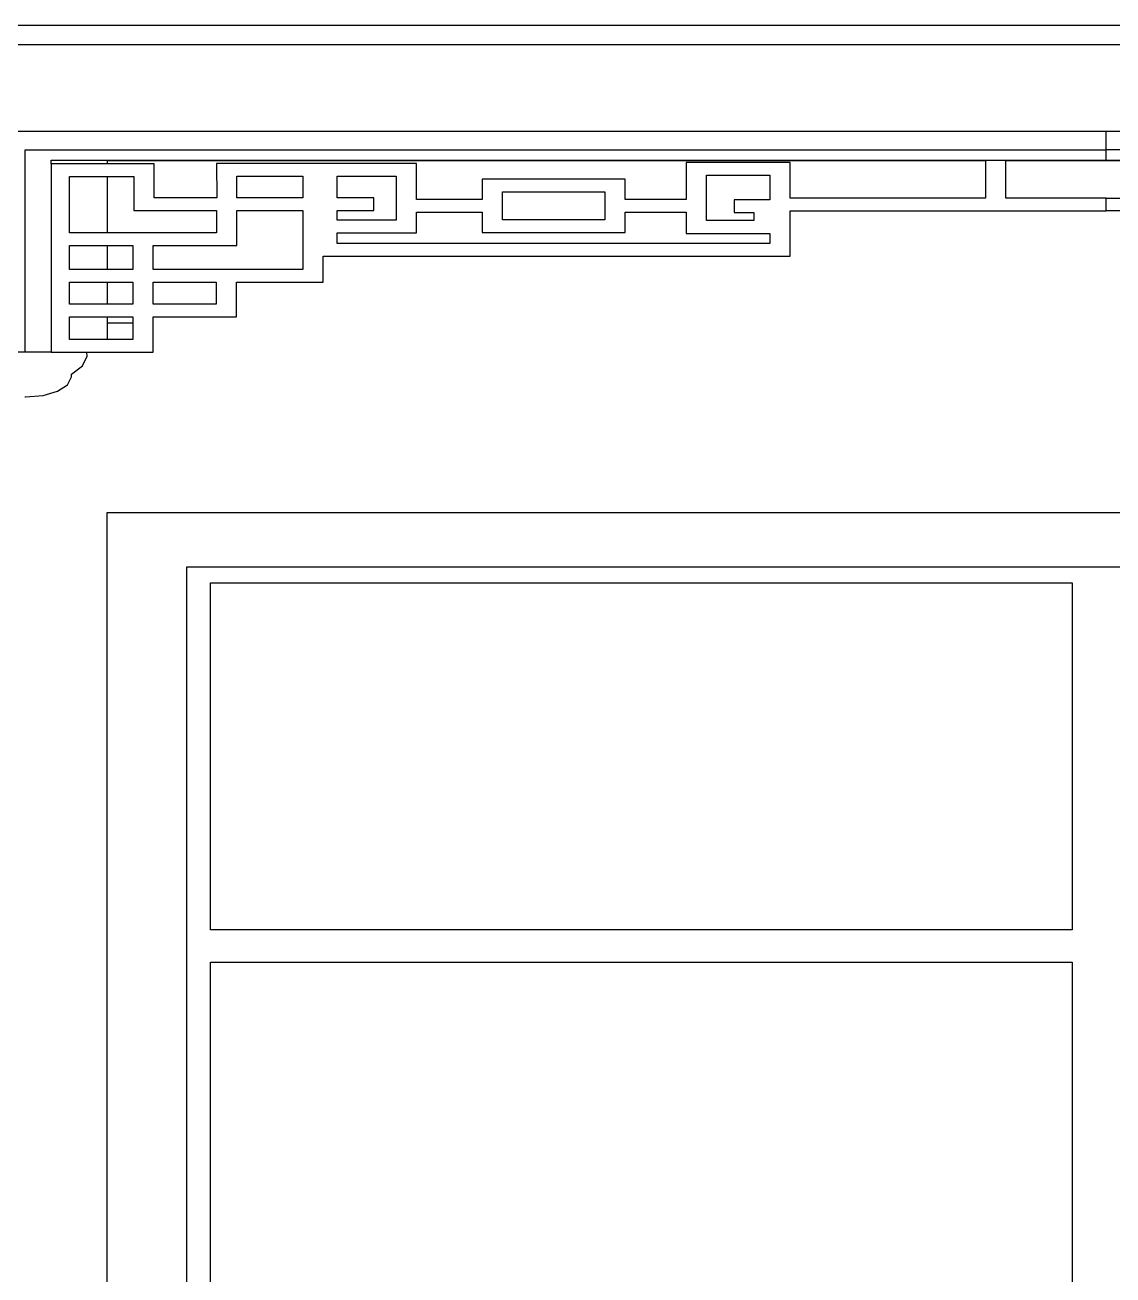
# Model space of a CAD drawing. Extents: x -24961 to 905641, y -154323 to 635957.
# Drawn here: x 407152 to 409160, y -142015 to -139708 of the extents above; entities that cross this region are included whole.
import ezdxf

# ---------------------------------------------------------------- set-up
doc = ezdxf.new("R2010")
doc.units = 0
doc.header["$LTSCALE"] = 1000
doc.header["$MEASUREMENT"] = 0
doc.layers.add('DOTE', color=1, linetype='Continuous')
doc.layers.add('窗', color=154, linetype='Continuous')

msp = doc.modelspace()

# ---------------------------------------------------------------- linework, layer by layer
for p, q in [((428053.6, -139744.5), (402953.6, -139744.5)), ((409146.8, -139904.5), (407093.6, -139904.5)), ((409146.8, -139938.6), (409146.8, -139904.5)), ((411182.8, -139904.5), (409146.8, -139904.5)), ((407152.3, -139938.6), (409146.8, -139938.6)), ((407152.3, -140312.1), (407152.3, -139938.6)), ((409146.8, -139957.4), (409146.8, -139938.6)), ((411141.2, -139938.6), (409146.8, -139938.6)), ((407200.1, -139964.2), (407200.1, -139957.4)), ((407200.1, -139957.4), (407303.6, -139957.4)), ((407200.1, -139964.2), (407200.1, -140312.1)), ((407303.6, -139964.2), (407200.1, -139964.2)), ((407303.6, -139957.4), (408924.5, -139957.4)), ((407303.6, -139957.4), (407303.6, -139957.9)), ((407303.6, -139957.9), (408924.5, -139957.9)), ((407303.6, -139957.9), (407303.6, -139964.2)), ((407390.4, -139964.2), (407303.6, -139964.2)), ((407390.4, -140027.2), (407390.4, -139964.2)), ((407505.6, -139963.7), (407505.7, -140027.2)), ((407874.5, -139963.7), (407505.6, -139963.7)), ((407874.5, -140030.1), (407874.5, -139963.7)), ((408372.3, -139961.5), (408372.3, -140030.1)), ((408563.7, -139961.5), (408372.3, -139961.5)), ((408563.7, -140027.3), (408563.7, -139961.5)), ((408924.5, -139957.4), (408961.9, -139957.4)), ((408924.5, -139957.4), (408924.5, -139957.9)), ((408924.5, -139957.9), (408924.5, -140027.3)), ((408961.9, -139957.9), (408961.9, -139957.4)), ((408961.9, -139957.4), (409146.8, -139957.4)), ((408961.9, -139957.9), (409331.6, -139957.9)), ((408961.9, -140027.3), (408961.9, -139957.9)), ((409146.8, -139957.4), (409331.6, -139957.4)), ((407543, -139987.1), (407664.7, -139987.1)), ((407543, -140027.2), (407543, -139987.1)), ((407664.7, -139987.1), (407664.7, -140027.2)), ((407727.8, -139987.1), (407837.1, -139987.1)), ((407727.8, -140027.2), (407727.8, -139987.1)), ((407837.1, -139987.1), (407837.1, -140068.4)), ((408409.7, -139984.9), (408526.3, -139984.9)), ((408409.7, -140069), (408409.7, -139984.9)), ((408526.3, -139984.9), (408526.3, -140030.9)), ((407234, -140091.6), (407234, -139987.7)), ((407234, -139987.7), (407303.6, -139987.7)), ((407303.6, -139987.7), (407303.6, -140091.6)), ((407303.6, -139987.7), (407353, -139987.7)), ((407353, -139987.7), (407353, -140050.6)), ((407995.8, -139992.4), (407995.8, -140030.1)), ((408259.6, -139992.4), (407995.8, -139992.4)), ((408259.6, -140030.1), (408259.6, -139992.4)), ((407505.7, -140027.2), (407390.4, -140027.2)), ((407664.7, -140027.2), (407543, -140027.2)), ((407795.8, -140027.2), (407727.8, -140027.2)), ((407795.8, -140050.6), (407795.8, -140027.2)), ((407995.8, -140030.1), (407874.5, -140030.1)), ((408033.2, -140067.7), (408033.2, -140015.9)), ((408033.2, -140015.9), (408222.2, -140015.9)), ((408222.2, -140015.9), (408222.2, -140067.7)), ((408372.3, -140030.1), (408259.6, -140030.1)), ((408460.8, -140030.9), (408460.8, -140054.3)), ((408526.3, -140030.9), (408460.8, -140030.9)), ((408924.5, -140027.3), (408563.7, -140027.3)), ((409146.8, -140027.3), (408961.9, -140027.3)), ((409146.8, -140027.3), (409331.6, -140027.3)), ((409146.8, -140050.8), (409146.8, -140027.3)), ((407353, -140050.6), (407505.6, -140050.6)), ((407505.6, -140050.6), (407505.6, -140091.6)), ((407543, -140050.6), (407664.7, -140050.6)), ((407543, -140115), (407543, -140050.6)), ((407664.7, -140050.6), (407664.7, -140159)), ((407727.8, -140050.6), (407795.8, -140050.6)), ((407727.8, -140068.4), (407727.8, -140050.6)), ((407874.5, -140053.5), (407995.8, -140053.5)), ((407874.5, -140091.8), (407874.5, -140053.5)), ((407995.8, -140053.5), (407995.8, -140091.2)), ((408259.6, -140053.5), (408372.3, -140053.5)), ((408259.6, -140091.2), (408259.6, -140053.5)), ((408372.3, -140053.5), (408372.3, -140092.5)), ((408460.8, -140054.3), (408496.7, -140054.3)), ((408496.7, -140054.3), (408496.7, -140069)), ((408563.7, -140050.8), (409146.8, -140050.8)), ((408563.7, -140134.6), (408563.7, -140050.8)), ((409729.8, -140050.8), (409146.8, -140050.8)), ((407837.1, -140068.4), (407727.8, -140068.4)), ((408222.2, -140067.7), (408033.2, -140067.7)), ((408496.7, -140069), (408409.7, -140069)), ((407303.6, -140091.6), (407234, -140091.6)), ((407505.6, -140091.6), (407303.6, -140091.6)), ((407727.8, -140091.8), (407874.5, -140091.8)), ((407727.8, -140111.2), (407727.8, -140091.8)), ((407995.8, -140091.2), (408259.6, -140091.2)), ((408372.3, -140092.5), (408526.3, -140092.5)), ((408526.3, -140092.5), (408526.3, -140111.2)), ((407234, -140159), (407234, -140115)), ((407234, -140115), (407303.6, -140115)), ((407303.6, -140115), (407303.6, -140159)), ((407303.6, -140115), (407351.1, -140115)), ((407351.1, -140115), (407351.1, -140159)), ((407388.5, -140115), (407543, -140115)), ((407388.5, -140159), (407388.5, -140115)), ((408526.3, -140111.2), (407727.8, -140111.2)), ((407702.1, -140134.6), (408563.7, -140134.6)), ((407702.1, -140182.5), (407702.1, -140134.6)), ((407303.6, -140159), (407234, -140159)), ((407351.1, -140159), (407303.6, -140159)), ((407664.7, -140159), (407388.5, -140159)), ((407234, -140223.1), (407234, -140182.5)), ((407234, -140182.5), (407303.6, -140182.5)), ((407303.6, -140182.5), (407303.6, -140223.1)), ((407303.6, -140182.5), (407351.1, -140182.5)), ((407351.1, -140182.5), (407351.1, -140223.1)), ((407388.5, -140182.5), (407504.7, -140182.5)), ((407388.5, -140223.1), (407388.5, -140182.5)), ((407504.7, -140182.5), (407504.7, -140223.1)), ((407542.1, -140182.5), (407702.1, -140182.5)), ((407542.1, -140246.6), (407542.1, -140182.5)), ((407303.6, -140223.1), (407234, -140223.1)), ((407351.1, -140223.1), (407303.6, -140223.1)), ((407504.7, -140223.1), (407388.5, -140223.1)), ((407234, -140288.3), (407234, -140246.6)), ((407234, -140246.6), (407303.6, -140246.6)), ((407303.6, -140246.6), (407351.1, -140246.6)), ((407303.6, -140246.6), (407303.6, -140257.9)), ((407303.6, -140257.9), (407351.1, -140257.9)), ((407303.6, -140257.9), (407303.6, -140288.3)), ((407351.1, -140246.6), (407351.1, -140257.9)), ((407351.1, -140257.9), (407351.1, -140288.3)), ((407388.5, -140246.6), (407542.1, -140246.6)), ((407388.5, -140257.9), (407388.5, -140246.6)), ((407388.5, -140307.9), (407388.5, -140257.9)), ((407303.6, -140288.3), (407234, -140288.3)), ((407351.1, -140288.3), (407303.6, -140288.3)), ((407388.5, -140312.1), (407388.5, -140307.9)), ((407152.3, -140312.1), (407093.6, -140312.1)), ((407200.1, -140312.1), (407152.3, -140312.1)), ((407200.1, -140312.1), (407266.1, -140312.1)), ((407258, -140337.1), (407266.4, -140319.4)), ((407266.4, -140319.4), (407266.1, -140312.1)), ((407266.1, -140312.1), (407303.6, -140312.1)), ((407303.6, -140312.1), (407388.5, -140312.1)), ((407237.6, -140352.4), (407258, -140337.1)), ((407237.7, -140357.4), (407237.6, -140352.4)), ((407211.7, -140384), (407230.1, -140372)), ((407230.1, -140372), (407237.7, -140357.4)), ((407151.6, -140394.4), (407152.6, -140394.1)), ((407152.6, -140394.1), (407185.2, -140391.6)), ((407185.2, -140391.6), (407211.7, -140384))]:
    msp.add_line(p, q)
at = {"layer": 'DOTE'}
msp.add_line((393730.1, -139707.9), (442830.8, -139707.9), dxfattribs=at)
at = {"layer": '窗'}
for p, q in [((407303.6, -143607.9), (407303.6, -140607.9)), ((407303.6, -140607.9), (410953.6, -140607.9)), ((407450.3, -140707.9), (410806.9, -140707.9)), ((407450.3, -143507.9), (407450.3, -140707.9)), ((407494.4, -140737.9), (409084.6, -140737.9)), ((407494.4, -141377.9), (407494.4, -140737.9)), ((409084.6, -140737.9), (409084.6, -141377.9)), ((409084.6, -141377.9), (407494.4, -141377.9)), ((407494.4, -141437.9), (409084.6, -141437.9)), ((407494.4, -143477.9), (407494.4, -141437.9)), ((409084.6, -141437.9), (409084.6, -143477.9))]:
    msp.add_line(p, q, dxfattribs=at)

doc.saveas('drawing.dxf')
